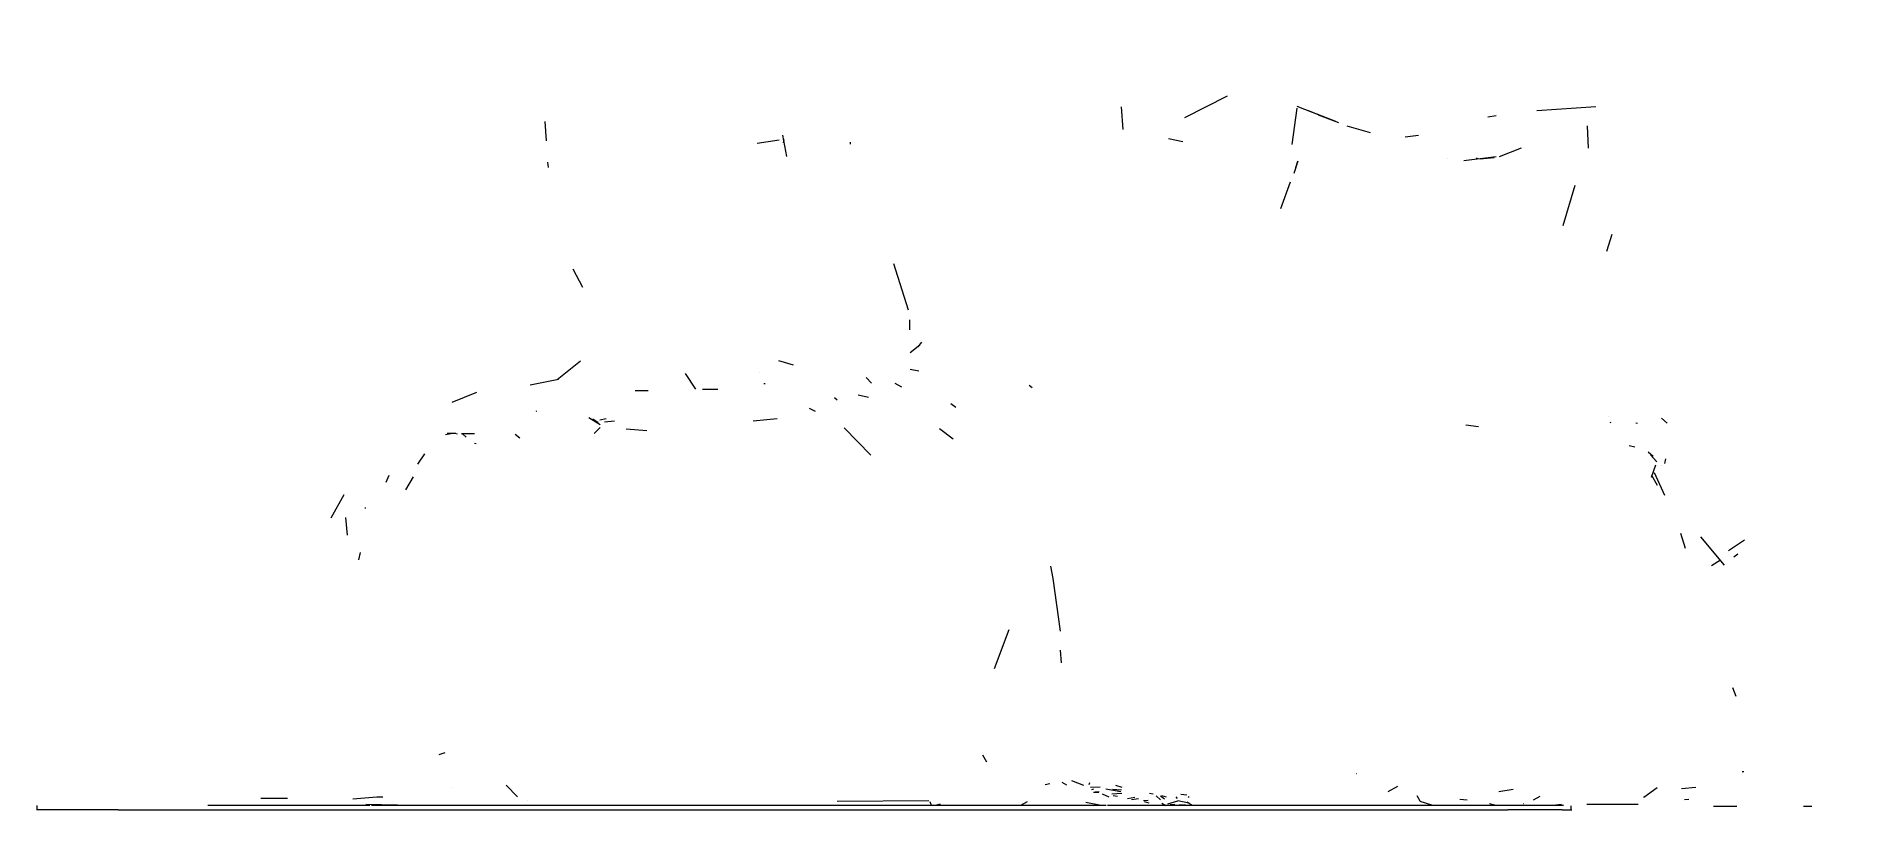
# Model space of a CAD drawing. Extents: x 255 to 723, y -370 to -170.
import ezdxf

# ---------------------------------------------------------------- set-up
doc = ezdxf.new("R2010")
doc.units = 0
doc.header["$MEASUREMENT"] = 0

msp = doc.modelspace()

# ---------------------------------------------------------------- linework, layer by layer
at = {"lineweight": 0}
for p, q in [((550.72, -191.297), (561.687, -185.708)), ((534.837, -194.442), (534.406, -188.606)), ((579.451, -188.885), (578.226, -198.27)), ((579.514, -188.395), (589.33, -192.293)), ((589.53, -192.371), (582.441, -189.648)), ((584.96, -190.615), (590.209, -192.613)), ((628.557, -191.184), (630.745, -190.807)), ((656.307, -188.583), (641.211, -189.574)), ((386.574, -197.294), (386.234, -192.337)), ((448.371, -201.361), (447.364, -195.882)), ((598.38, -195.298), (592.418, -193.576)), ((610.72, -195.939), (607.292, -196.336)), ((654.426, -199.225), (654.23, -193.481)), ((446.376, -197.181), (440.704, -197.965)), ((447.608, -197.016), (447.431, -197.867)), ((464.664, -197.679), (464.641, -198.163)), ((546.519, -196.744), (550.176, -197.456)), ((631.601, -201.376), (637.261, -199.096)), ((387.097, -204.184), (386.953, -202.82)), ((579.76, -202.551), (578.686, -205.707)), ((579.207, -204.177), (579.76, -202.551)), ((618.309, -201.986), (618.309, -201.986)), ((622.379, -202.413), (630.753, -201.359)), ((626.082, -201.93), (625.634, -201.751)), ((630.175, -201.678), (626.618, -202.014)), ((577.802, -207.911), (575.254, -214.765)), ((650.931, -208.818), (647.863, -219.174)), ((660.456, -221.389), (659.088, -225.802)), ((475.788, -228.858), (479.568, -240.782)), ((395.93, -235.061), (393.442, -230.3)), ((479.876, -243.319), (479.94, -245.949)), ((480.051, -251.704), (482.533, -249.757)), ((482.123, -250.323), (483.071, -249.048)), ((389.359, -258.656), (395.332, -253.898)), ((441.329, -256.89), (441.329, -256.89)), ((446.227, -253.835), (450.014, -254.902)), ((480.067, -255.988), (482.296, -256.445)), ((382.364, -260.029), (389.678, -258.605)), ((412.754, -261.584), (409.341, -261.633)), ((424.981, -261.186), (422.294, -257.114)), ((426.719, -261.18), (430.64, -261.167)), ((442.459, -259.719), (442.785, -259.721)), ((470.16, -259.611), (468.79, -258.2)), ((476.106, -259.602), (477.872, -260.589)), ((510.678, -260.132), (511.433, -260.728)), ((362.346, -264.498), (368.688, -261.948)), ((455.714, -266.881), (454.166, -266.112)), ((460.601, -263.355), (461.336, -263.89)), ((466.678, -262.672), (469.32, -263.2)), ((491.793, -265.874), (490.484, -264.973)), ((383.881, -266.8), (384.06, -266.773)), ((397.503, -268.49), (400.351, -270.222)), ((399.831, -269.85), (398.521, -268.854)), ((400.317, -269.032), (401.91, -268.674)), ((404.07, -269.358), (401.478, -269.645)), ((439.672, -269.31), (445.867, -268.679)), ((626.198, -270.858), (622.936, -270.432)), ((659.694, -268.086), (659.694, -268.086)), ((660.125, -269.831), (660.222, -269.596)), ((666.634, -269.798), (667.059, -269.92)), ((673.256, -268.67), (674.688, -269.923)), ((362.517, -272.61), (360.584, -272.872)), ((363.29, -272.601), (361.028, -272.546)), ((363.448, -272.637), (363.692, -272.611)), ((368.102, -272.668), (364.711, -272.635)), ((365.964, -273.554), (365.006, -272.654)), ((368.537, -275.222), (368.092, -275.12)), ((379.714, -273.729), (378.52, -272.792)), ((398.84, -272.598), (400.404, -270.997)), ((407.07, -271.358), (412.375, -271.822)), ((469.957, -278.148), (463.124, -271.083)), ((491.148, -274.064), (487.575, -271.371)), ((355.197, -277.757), (353.373, -280.435)), ((666.353, -276.119), (664.951, -275.766)), ((669.829, -277.259), (671.05, -278.413)), ((670.431, -278.039), (672.064, -279.89)), ((674.293, -279.058), (673.962, -280.251)), ((345.377, -285.071), (346.152, -283.304)), ((350.391, -287.027), (352.373, -283.719)), ((671.698, -280.708), (670.611, -283.842)), ((670.681, -283.32), (672.137, -285.87)), ((671.378, -282.624), (673.956, -288.459)), ((673.15, -280.848), (673.15, -280.848)), ((331.223, -294.25), (334.558, -288.237)), ((335.458, -298.746), (334.989, -294.165)), ((340.149, -291.801), (339.897, -291.761)), ((678.122, -298.196), (679.337, -302.09)), ((338.357, -305.023), (338.802, -303.207)), ((689.418, -306.425), (683.369, -299.167)), ((690.425, -302.667), (694.587, -299.936)), ((692.807, -303.567), (691.838, -304.374)), ((516.825, -309.845), (516.245, -306.686)), ((688.412, -305.117), (686.073, -306.636)), ((518.733, -323.431), (516.825, -309.845)), ((501.712, -333.016), (505.565, -322.979)), ((518.992, -331.532), (518.74, -328.254)), ((691.446, -337.847), (692.323, -340.14)), ((358.956, -355.129), (360.539, -354.608)), ((499.743, -357.098), (498.729, -355.291)), ((694.432, -359.56), (693.93, -359.56)), ((362.269, -363.617), (362.269, -363.617)), ((376.231, -363.006), (379.106, -366.002)), ((514.789, -362.828), (515.956, -362.582)), ((519.022, -362.186), (520.288, -362.866)), ((521.559, -361.794), (524.654, -363.006)), ((526.149, -362.432), (525.987, -362.886)), ((526.444, -363.487), (528.951, -363.414)), ((527.199, -364.017), (526.658, -364.15)), ((530.411, -363.93), (534.189, -364.654)), ((534.36, -364.277), (532.087, -364.066)), ((532.867, -362.992), (534.464, -363.544)), ((594.809, -360.092), (594.716, -360.073)), ((605.362, -363.334), (602.88, -364.719)), ((631.389, -364.594), (635.121, -364.01)), ((668.685, -366.089), (672.071, -363.618)), ((678.337, -363.861), (682.029, -363.542)), ((255.62, -369.339), (255.62, -368.187)), ((341.136, -368.187), (299.521, -368.187)), ((313.106, -366.293), (320.018, -366.328)), ((325.121, -368.187), (322.169, -368.187)), ((336.831, -366.48), (342.964, -366.008)), ((348.295, -368.162), (340.146, -367.99)), ((385.151, -368.187), (341.632, -368.187)), ((342.964, -366.008), (344.513, -366.006)), ((381.759, -366.963), (381.759, -366.963)), ((530.488, -368.187), (385.151, -368.187)), ((461.311, -367.109), (484.913, -366.956)), ((485.578, -368.187), (485.171, -367.283)), ((487.744, -367.878), (486.512, -368.187)), ((510.162, -367.266), (508.446, -368.187)), ((529.141, -368.187), (525.273, -367.436)), ((528.578, -364.867), (527.233, -364.854)), ((528.641, -364.709), (527.608, -364.776)), ((529.452, -365.244), (531.169, -365.995)), ((648.04, -368.187), (530.77, -368.187)), ((534.471, -365.098), (531.909, -365.271)), ((532.254, -365.688), (533.383, -365.841)), ((535.902, -366.429), (537.824, -366.039)), ((536.967, -366.669), (538.812, -366.386)), ((540.065, -366.943), (541.216, -366.859)), ((540.203, -367.198), (541.409, -367.562)), ((542.578, -365.269), (541.611, -365.163)), ((543.319, -365.764), (544.448, -366.735)), ((545.434, -366.577), (544.451, -365.794)), ((544.716, -365.666), (545.877, -365.994)), ((544.781, -367.578), (545.833, -368.187)), ((548.765, -367.119), (546.236, -367.859)), ((546.882, -367.93), (548.149, -367.902)), ((548.828, -366.388), (548.451, -366.025)), ((551.706, -367.636), (548.889, -367.019)), ((549.298, -367.933), (550.889, -368.015)), ((549.651, -365.264), (551.193, -365.485)), ((552.577, -368.187), (551.32, -367.353)), ((551.697, -365.94), (551.565, -366.187)), ((611.156, -367.12), (610.446, -365.723)), ((614.211, -368.105), (611.216, -367.21)), ((623.248, -366.867), (621.394, -366.658)), ((630.707, -368.187), (629.04, -367.82)), ((637.735, -367.724), (637.832, -367.702)), ((640.283, -366.795), (642.026, -365.855)), ((647.538, -367.955), (645.303, -368.187)), ((649.94, -368.3), (649.94, -369.331)), ((654.046, -367.864), (667.267, -367.909)), ((668.709, -366.07), (668.606, -366.111)), ((680.223, -366.698), (679.146, -366.801)), ((686.56, -368.386), (692.604, -368.378)), ((709.698, -368.379), (711.84, -368.363)), ((276.474, -369.339), (255.428, -369.339)), ((276.474, -369.339), (633.702, -369.339)), ((647.701, -369.339), (633.702, -369.339)), ((647.701, -369.339), (650.132, -369.339))]:
    msp.add_line(p, q, dxfattribs=at)

doc.saveas('drawing.dxf')
